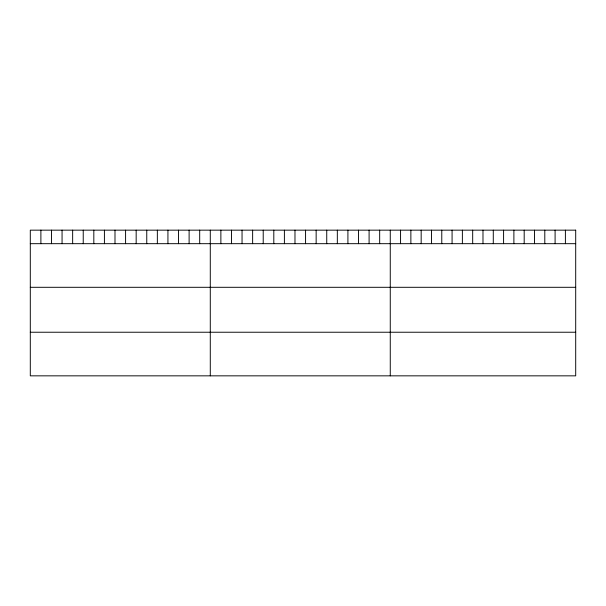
<?xml version="1.0" encoding="UTF-8"?>
<svg xmlns="http://www.w3.org/2000/svg" width="606" height="606" viewBox="0 0 606 606"><rect width="100%" height="100%" fill="white"/><g stroke="black" fill="none" stroke-linecap="round" stroke-linejoin="round"><path stroke-width="0.91" d="M30.3 243.68L575.7 243.68M30.3 287.297L575.7 287.297M30.3 332.232L575.7 332.232M565.398 230.159L565.398 243.68M555.096 230.159L555.096 243.68M544.794 230.159L544.794 243.68M534.492 230.159L534.492 243.68M524.19 230.159L524.19 243.68M513.888 230.159L513.888 243.68M503.586 230.159L503.586 243.68M493.284 230.159L493.284 243.68M482.982 230.159L482.982 243.68M472.68 230.159L472.68 243.68M462.378 230.159L462.378 243.68M452.076 230.159L452.076 243.68M441.774 230.159L441.774 243.68M431.472 230.159L431.472 243.68M421.17 230.159L421.17 243.68M410.868 230.159L410.868 243.68M400.566 230.159L400.566 243.68M390.264 230.159L390.264 375.841M379.674 230.159L379.674 243.68M369.092 230.159L369.092 243.68M358.502 230.159L358.502 243.68M347.912 230.159L347.912 243.68M337.33 230.159L337.33 243.68M326.74 230.159L326.74 243.68M316.15 230.159L316.15 243.68M305.568 230.159L305.568 243.68M294.978 230.159L294.978 243.68M284.396 230.159L284.396 243.68M273.806 230.159L273.806 243.68M263.216 230.159L263.216 243.68M252.634 230.159L252.634 243.68M242.044 230.159L242.044 243.68M231.454 230.159L231.454 243.68M220.872 230.159L220.872 243.68M210.282 230.159L210.282 375.841M199.692 230.159L199.692 243.68M189.11 230.159L189.11 243.68M178.52 230.159L178.52 243.68M167.93 230.159L167.93 243.68M157.348 230.159L157.348 243.68M146.758 230.159L146.758 243.68M136.168 230.159L136.168 243.68M125.586 230.159L125.586 243.68M114.996 230.159L114.996 243.68M104.414 230.159L104.414 243.68M93.824 230.159L93.824 243.68M83.234 230.159L83.234 243.68M72.652 230.159L72.652 243.68M62.062 230.159L62.062 243.68M51.472 230.159L51.472 243.68M40.89 230.159L40.89 243.68M575.7 230.159L30.3 230.159L30.3 375.841L575.7 375.841L575.7 230.159"/></g></svg>
